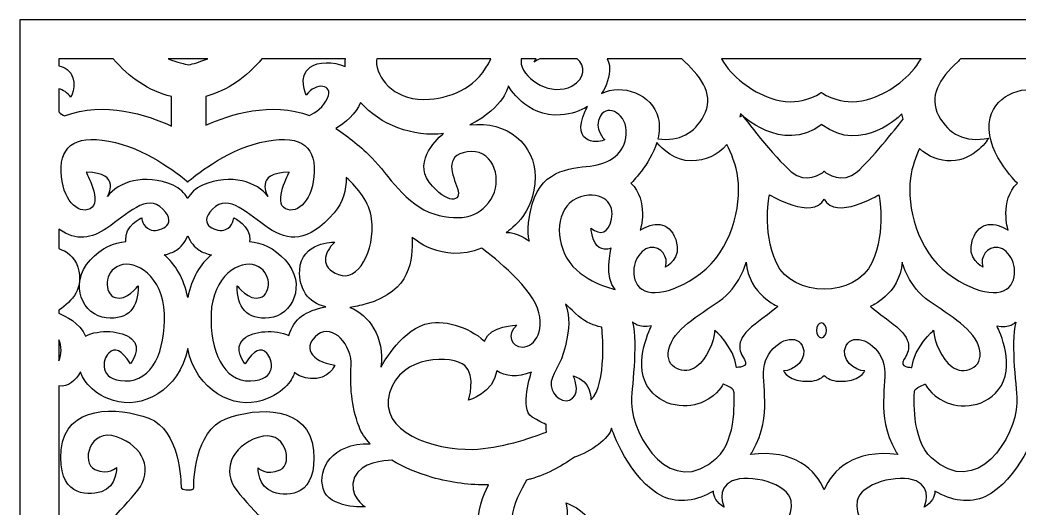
# Model space of a CAD drawing. Header units: centimetres. Extents: x -27 to -22.22, y -0.78 to 9.
# Drawn here: x -26.999 to -24.122, y 7.595 to 9.001 of the extents above; entities that cross this region are included whole.
import ezdxf

# ---------------------------------------------------------------- set-up
doc = ezdxf.new("R2010")
doc.units = ezdxf.units.CM
doc.header["$MEASUREMENT"] = 0
doc.layers.add('layer 1', color=7, linetype='Continuous')

msp = doc.modelspace()

# ---------------------------------------------------------------- linework, layer by layer
at = {"layer": 'layer 1', "color": 250, "lineweight": 30}
for points, knots in [([(-26.99914, 9.00077), (-26.99914, 9.00077), (-22.22244, 9.00077), (-22.22244, 9.00077), (-22.22244, 9.00077), (-22.22244, 9.00077), (-22.22244, -0.7761), (-22.22244, -0.7761), (-22.22244, -0.7761), (-22.22244, -0.7761), (-26.99914, -0.7761), (-26.99914, -0.7761), (-26.99914, -0.7761), (-26.99914, -0.7761), (-26.99914, 9.00077), (-26.99914, 9.00077)], [0, 0, 0, 0, 0.2, 0.2, 0.2, 0.2, 0.4, 0.4, 0.4, 0.4, 0.6, 0.6, 0.6, 0.6, 1, 1, 1, 1]), ([(-26.88741, 8.88903), (-26.88741, 8.88903), (-26.73067, 8.88903), (-26.73067, 8.88903), (-26.73067, 8.88903), (-26.68441, 8.83456), (-26.62948, 8.79649), (-26.56281, 8.78005), (-26.56281, 8.78005), (-26.56281, 8.78005), (-26.56281, 8.69525), (-26.56281, 8.69525), (-26.56281, 8.69525), (-26.63201, 8.727), (-26.7564, 8.76824), (-26.87106, 8.72445), (-26.87106, 8.72445), (-26.87632, 8.72753), (-26.88192, 8.73129), (-26.88741, 8.73576), (-26.88741, 8.73576), (-26.88741, 8.73576), (-26.88741, 8.80228), (-26.88741, 8.80228), (-26.88741, 8.80228), (-26.87554, 8.79958), (-26.86241, 8.79163), (-26.8524, 8.77807), (-26.8524, 8.77807), (-26.8524, 8.77807), (-26.82724, 8.83159), (-26.86372, 8.85834), (-26.86372, 8.85834), (-26.87, 8.86295), (-26.87815, 8.8664), (-26.88741, 8.86858), (-26.88741, 8.86858), (-26.88741, 8.86858), (-26.88741, 8.88903), (-26.88741, 8.88903)], [0, 0, 0, 0, 0.0909091, 0.0909091, 0.0909091, 0.0909091, 0.1818182, 0.1818182, 0.1818182, 0.1818182, 0.2727273, 0.2727273, 0.2727273, 0.2727273, 0.3636364, 0.3636364, 0.3636364, 0.3636364, 0.4545455, 0.4545455, 0.4545455, 0.4545455, 0.5454545, 0.5454545, 0.5454545, 0.5454545, 0.6363636, 0.6363636, 0.6363636, 0.6363636, 0.7272727, 0.7272727, 0.7272727, 0.7272727, 0.8181818, 0.8181818, 0.8181818, 0.8181818, 1, 1, 1, 1]), ([(-26.57244, 8.88903), (-26.57244, 8.88903), (-26.45823, 8.88903), (-26.45823, 8.88903), (-26.45823, 8.88903), (-26.48225, 8.87937), (-26.50101, 8.87432), (-26.51342, 8.8717), (-26.51342, 8.8717), (-26.52455, 8.8736), (-26.54481, 8.8782), (-26.57244, 8.88903)], [0, 0, 0, 0, 0.25, 0.25, 0.25, 0.25, 0.5, 0.5, 0.5, 0.5, 1, 1, 1, 1]), ([(-26.30236, 8.88903), (-26.30236, 8.88903), (-26.06209, 8.88903), (-26.06209, 8.88903), (-26.06209, 8.88903), (-26.06282, 8.88198), (-26.06293, 8.87452), (-26.06234, 8.86665), (-26.06234, 8.86665), (-26.0974, 8.88248), (-26.14182, 8.88069), (-26.16367, 8.86466), (-26.16367, 8.86466), (-26.20015, 8.8379), (-26.175, 8.78437), (-26.175, 8.78437), (-26.175, 8.78437), (-26.14731, 8.82183), (-26.09574, 8.8165), (-26.11335, 8.77581), (-26.11335, 8.77581), (-26.12452, 8.75), (-26.14885, 8.73409), (-26.16515, 8.72592), (-26.16515, 8.72592), (-26.27576, 8.76619), (-26.39467, 8.72867), (-26.46397, 8.69771), (-26.46397, 8.69771), (-26.46397, 8.69771), (-26.46397, 8.7806), (-26.46397, 8.7806), (-26.46397, 8.7806), (-26.40008, 8.79812), (-26.34714, 8.83586), (-26.30236, 8.88903)], [0, 0, 0, 0, 0.1, 0.1, 0.1, 0.1, 0.2, 0.2, 0.2, 0.2, 0.3, 0.3, 0.3, 0.3, 0.4, 0.4, 0.4, 0.4, 0.5, 0.5, 0.5, 0.5, 0.6, 0.6, 0.6, 0.6, 0.7, 0.7, 0.7, 0.7, 0.8, 0.8, 0.8, 0.8, 1, 1, 1, 1]), ([(-25.97198, 8.88903), (-25.97198, 8.88903), (-25.64337, 8.88903), (-25.64337, 8.88903), (-25.64337, 8.88903), (-25.67889, 8.8096), (-25.74951, 8.77811), (-25.82012, 8.77233), (-25.82012, 8.77233), (-25.91535, 8.76452), (-25.96662, 8.82688), (-25.97211, 8.87208), (-25.97211, 8.87208), (-25.97284, 8.87814), (-25.97278, 8.88381), (-25.97198, 8.88903)], [0, 0, 0, 0, 0.2, 0.2, 0.2, 0.2, 0.4, 0.4, 0.4, 0.4, 0.6, 0.6, 0.6, 0.6, 1, 1, 1, 1]), ([(-25.55588, 8.88903), (-25.55588, 8.88903), (-25.51317, 8.88903), (-25.51317, 8.88903), (-25.51317, 8.88903), (-25.51485, 8.88586), (-25.5165, 8.88255), (-25.5181, 8.8791), (-25.5181, 8.8791), (-25.5181, 8.8791), (-25.51439, 8.88381), (-25.50222, 8.88903), (-25.50222, 8.88903), (-25.50222, 8.88903), (-25.3952, 8.88903), (-25.3952, 8.88903), (-25.3952, 8.88903), (-25.37022, 8.86938), (-25.36942, 8.83177), (-25.40974, 8.81053), (-25.40974, 8.81053), (-25.46809, 8.77979), (-25.54588, 8.82707), (-25.5556, 8.87319), (-25.5556, 8.87319), (-25.5566, 8.87792), (-25.55659, 8.88321), (-25.55588, 8.88903)], [0, 0, 0, 0, 0.125, 0.125, 0.125, 0.125, 0.25, 0.25, 0.25, 0.25, 0.375, 0.375, 0.375, 0.375, 0.5, 0.5, 0.5, 0.5, 0.625, 0.625, 0.625, 0.625, 0.75, 0.75, 0.75, 0.75, 1, 1, 1, 1]), ([(-25.30844, 8.88903), (-25.30844, 8.88903), (-25.09303, 8.88903), (-25.09303, 8.88903), (-25.09303, 8.88903), (-25.09042, 8.88588), (-25.08774, 8.883), (-25.08497, 8.88046), (-25.08497, 8.88046), (-25.03193, 8.83172), (-25.00013, 8.77936), (-25.02982, 8.7252), (-25.02982, 8.7252), (-25.05781, 8.67413), (-25.09902, 8.65038), (-25.1623, 8.65842), (-25.1623, 8.65842), (-25.1575, 8.67815), (-25.15638, 8.69864), (-25.16149, 8.71863), (-25.16149, 8.71863), (-25.17876, 8.78651), (-25.26464, 8.82001), (-25.32491, 8.78854), (-25.32491, 8.78854), (-25.3089, 8.81163), (-25.30139, 8.83842), (-25.30139, 8.86372), (-25.30139, 8.86372), (-25.30139, 8.87161), (-25.3039, 8.88028), (-25.30844, 8.88903)], [0, 0, 0, 0, 0.1111111, 0.1111111, 0.1111111, 0.1111111, 0.2222222, 0.2222222, 0.2222222, 0.2222222, 0.3333333, 0.3333333, 0.3333333, 0.3333333, 0.4444444, 0.4444444, 0.4444444, 0.4444444, 0.5555556, 0.5555556, 0.5555556, 0.5555556, 0.6666667, 0.6666667, 0.6666667, 0.6666667, 0.7777778, 0.7777778, 0.7777778, 0.7777778, 1, 1, 1, 1]), ([(-24.97927, 8.88903), (-24.97927, 8.88903), (-24.40441, 8.88903), (-24.40441, 8.88903), (-24.40441, 8.88903), (-24.43555, 8.83566), (-24.48957, 8.79553), (-24.54634, 8.77533), (-24.54634, 8.77533), (-24.62699, 8.74663), (-24.68541, 8.78751), (-24.69155, 8.79207), (-24.69155, 8.79207), (-24.69155, 8.79207), (-24.6921, 8.79208), (-24.6921, 8.79208), (-24.6921, 8.79208), (-24.69815, 8.78761), (-24.75661, 8.74661), (-24.83732, 8.77533), (-24.83732, 8.77533), (-24.8941, 8.79553), (-24.94813, 8.83566), (-24.97927, 8.88903)], [0, 0, 0, 0, 0.1428571, 0.1428571, 0.1428571, 0.1428571, 0.2857143, 0.2857143, 0.2857143, 0.2857143, 0.4285714, 0.4285714, 0.4285714, 0.4285714, 0.5714286, 0.5714286, 0.5714286, 0.5714286, 0.7142857, 0.7142857, 0.7142857, 0.7142857, 1, 1, 1, 1]), ([(-24.29065, 8.88903), (-24.29065, 8.88903), (-24.05855, 8.88903), (-24.05855, 8.88903), (-24.05855, 8.88903), (-24.06308, 8.88028), (-24.0656, 8.87161), (-24.0656, 8.86372), (-24.0656, 8.86372), (-24.0656, 8.83842), (-24.05809, 8.81163), (-24.04205, 8.78854), (-24.04205, 8.78854), (-24.10234, 8.82001), (-24.1882, 8.78651), (-24.2055, 8.71863), (-24.2055, 8.71863), (-24.22826, 8.62924), (-24.12703, 8.53039), (-24.12703, 8.53039), (-24.12703, 8.53039), (-24.17947, 8.48004), (-24.15392, 8.39537), (-24.15392, 8.39537), (-24.15392, 8.39537), (-24.19021, 8.41825), (-24.23591, 8.42398), (-24.25608, 8.36792), (-24.25608, 8.36792), (-24.27625, 8.31185), (-24.22651, 8.28896), (-24.22651, 8.28896), (-24.22651, 8.28896), (-24.23591, 8.31757), (-24.21442, 8.34961), (-24.18215, 8.34504), (-24.18215, 8.34504), (-24.14988, 8.34046), (-24.12166, 8.28783), (-24.14182, 8.24433), (-24.14182, 8.24433), (-24.16199, 8.20088), (-24.23862, 8.2043), (-24.32735, 8.27066), (-24.32735, 8.27066), (-24.41607, 8.33702), (-24.44604, 8.46373), (-24.43504, 8.54476), (-24.43504, 8.54476), (-24.43055, 8.57803), (-24.41988, 8.60735), (-24.40885, 8.63037), (-24.40885, 8.63037), (-24.38392, 8.60641), (-24.35258, 8.59483), (-24.31782, 8.59483), (-24.31782, 8.59483), (-24.25062, 8.59483), (-24.20961, 8.66022), (-24.20961, 8.66022), (-24.20961, 8.66022), (-24.27961, 8.64757), (-24.32415, 8.67106), (-24.35385, 8.7252), (-24.35385, 8.7252), (-24.38354, 8.77936), (-24.35172, 8.83172), (-24.2987, 8.88046), (-24.2987, 8.88046), (-24.29594, 8.883), (-24.29326, 8.88588), (-24.29065, 8.88903)], [0, 0, 0, 0, 0.0526316, 0.0526316, 0.0526316, 0.0526316, 0.1052632, 0.1052632, 0.1052632, 0.1052632, 0.1578947, 0.1578947, 0.1578947, 0.1578947, 0.2105263, 0.2105263, 0.2105263, 0.2105263, 0.2631579, 0.2631579, 0.2631579, 0.2631579, 0.3157895, 0.3157895, 0.3157895, 0.3157895, 0.3684211, 0.3684211, 0.3684211, 0.3684211, 0.4210526, 0.4210526, 0.4210526, 0.4210526, 0.4736842, 0.4736842, 0.4736842, 0.4736842, 0.5263158, 0.5263158, 0.5263158, 0.5263158, 0.5789474, 0.5789474, 0.5789474, 0.5789474, 0.6315789, 0.6315789, 0.6315789, 0.6315789, 0.6842105, 0.6842105, 0.6842105, 0.6842105, 0.7368421, 0.7368421, 0.7368421, 0.7368421, 0.7894737, 0.7894737, 0.7894737, 0.7894737, 0.8421053, 0.8421053, 0.8421053, 0.8421053, 0.8947368, 0.8947368, 0.8947368, 0.8947368, 1, 1, 1, 1]), ([(-25.36456, 8.75114), (-25.36711, 8.74703), (-25.36945, 8.74265), (-25.37155, 8.738), (-25.37155, 8.738), (-25.41707, 8.63818), (-25.32429, 8.64563), (-25.31553, 8.65605), (-25.31553, 8.65605), (-25.31553, 8.65605), (-25.34892, 8.6873), (-25.32772, 8.72429), (-25.32772, 8.72429), (-25.30651, 8.76131), (-25.24923, 8.72882), (-25.25348, 8.67195), (-25.25348, 8.67195), (-25.25771, 8.61509), (-25.30014, 8.5862), (-25.35741, 8.57989), (-25.35741, 8.57989), (-25.41468, 8.57357), (-25.50811, 8.56964), (-25.5291, 8.44895), (-25.5291, 8.44895), (-25.5291, 8.44895), (-25.54242, 8.38966), (-25.53168, 8.36335), (-25.53168, 8.36335), (-25.53168, 8.36335), (-25.56931, 8.3908), (-25.59889, 8.38851), (-25.59889, 8.38851), (-25.59889, 8.38851), (-25.51553, 8.43847), (-25.51553, 8.54909), (-25.51553, 8.54909), (-25.51553, 8.63969), (-25.59584, 8.71324), (-25.7036, 8.6982), (-25.7036, 8.6982), (-25.60143, 8.7512), (-25.59303, 8.81128), (-25.59303, 8.81128), (-25.59303, 8.81128), (-25.59303, 8.81128), (-25.54175, 8.71934), (-25.44287, 8.72714), (-25.44287, 8.72714), (-25.41112, 8.72963), (-25.38517, 8.7384), (-25.36456, 8.75114)], [0, 0, 0, 0, 0.0714286, 0.0714286, 0.0714286, 0.0714286, 0.1428571, 0.1428571, 0.1428571, 0.1428571, 0.2142857, 0.2142857, 0.2142857, 0.2142857, 0.2857143, 0.2857143, 0.2857143, 0.2857143, 0.3571429, 0.3571429, 0.3571429, 0.3571429, 0.4285714, 0.4285714, 0.4285714, 0.4285714, 0.5, 0.5, 0.5, 0.5, 0.5714286, 0.5714286, 0.5714286, 0.5714286, 0.6428571, 0.6428571, 0.6428571, 0.6428571, 0.7142857, 0.7142857, 0.7142857, 0.7142857, 0.7857143, 0.7857143, 0.7857143, 0.7857143, 0.8571429, 0.8571429, 0.8571429, 0.8571429, 1, 1, 1, 1]), ([(-26.01831, 8.76308), (-25.96357, 8.69868), (-25.86567, 8.66246), (-25.77963, 8.67354), (-25.77963, 8.67354), (-25.79061, 8.66453), (-25.86892, 8.59679), (-25.82073, 8.53388), (-25.82073, 8.53388), (-25.76897, 8.46634), (-25.72525, 8.47613), (-25.73906, 8.5153), (-25.73906, 8.5153), (-25.75287, 8.55444), (-25.78047, 8.60926), (-25.71144, 8.621), (-25.71144, 8.621), (-25.64244, 8.63275), (-25.6091, 8.55151), (-25.63786, 8.49375), (-25.63786, 8.49375), (-25.6666, 8.43599), (-25.72673, 8.41696), (-25.8073, 8.44189), (-25.8073, 8.44189), (-25.88787, 8.46683), (-25.93916, 8.55568), (-25.98493, 8.60243), (-25.98493, 8.60243), (-26.01528, 8.63342), (-26.05203, 8.6637), (-26.08938, 8.68833), (-26.08938, 8.68833), (-26.06315, 8.70416), (-26.03132, 8.72992), (-26.01831, 8.76308)], [0, 0, 0, 0, 0.1, 0.1, 0.1, 0.1, 0.2, 0.2, 0.2, 0.2, 0.3, 0.3, 0.3, 0.3, 0.4, 0.4, 0.4, 0.4, 0.5, 0.5, 0.5, 0.5, 0.6, 0.6, 0.6, 0.6, 0.7, 0.7, 0.7, 0.7, 0.8, 0.8, 0.8, 0.8, 1, 1, 1, 1]), ([(-24.92629, 8.72135), (-24.92552, 8.72434), (-24.92481, 8.72736), (-24.92415, 8.73045), (-24.92415, 8.73045), (-24.92415, 8.73045), (-24.80827, 8.61288), (-24.69056, 8.69946), (-24.69056, 8.69946), (-24.69056, 8.69946), (-24.69055, 8.69879), (-24.69055, 8.69879), (-24.69055, 8.69879), (-24.57271, 8.6117), (-24.45953, 8.73045), (-24.45953, 8.73045), (-24.45953, 8.73045), (-24.45839, 8.72526), (-24.45716, 8.72025), (-24.45582, 8.71536), (-24.45582, 8.71536), (-24.47935, 8.68527), (-24.54964, 8.59687), (-24.58888, 8.56347), (-24.58888, 8.56347), (-24.63193, 8.52683), (-24.67499, 8.55773), (-24.68284, 8.56398), (-24.68284, 8.56398), (-24.68284, 8.56398), (-24.68287, 8.56503), (-24.68287, 8.56503), (-24.68287, 8.56503), (-24.68287, 8.56503), (-24.68309, 8.56483), (-24.68349, 8.5645), (-24.68349, 8.5645), (-24.68389, 8.56483), (-24.68411, 8.56503), (-24.68411, 8.56503), (-24.68411, 8.56503), (-24.68411, 8.56503), (-24.68412, 8.56398), (-24.68412, 8.56398), (-24.68412, 8.56398), (-24.69198, 8.55773), (-24.73503, 8.52682), (-24.7781, 8.56347), (-24.7781, 8.56347), (-24.82571, 8.60401), (-24.9191, 8.72557), (-24.9191, 8.72557), (-24.9191, 8.72557), (-24.9191, 8.72557), (-24.92629, 8.72135), (-24.92629, 8.72135)], [0, 0, 0, 0, 0.0666667, 0.0666667, 0.0666667, 0.0666667, 0.1333333, 0.1333333, 0.1333333, 0.1333333, 0.2, 0.2, 0.2, 0.2, 0.2666667, 0.2666667, 0.2666667, 0.2666667, 0.3333333, 0.3333333, 0.3333333, 0.3333333, 0.4, 0.4, 0.4, 0.4, 0.4666667, 0.4666667, 0.4666667, 0.4666667, 0.5333333, 0.5333333, 0.5333333, 0.5333333, 0.6, 0.6, 0.6, 0.6, 0.6666667, 0.6666667, 0.6666667, 0.6666667, 0.7333333, 0.7333333, 0.7333333, 0.7333333, 0.8, 0.8, 0.8, 0.8, 0.8666667, 0.8666667, 0.8666667, 0.8666667, 1, 1, 1, 1]), ([(-26.5161, 8.48645), (-26.50739, 8.50225), (-26.49369, 8.51568), (-26.47384, 8.5244), (-26.47384, 8.5244), (-26.3905, 8.56106), (-26.31547, 8.53268), (-26.28491, 8.49248), (-26.28491, 8.49248), (-26.28491, 8.49248), (-26.32798, 8.56106), (-26.2238, 8.56223), (-26.2238, 8.56223), (-26.2238, 8.56223), (-26.27103, 8.47476), (-26.2349, 8.45703), (-26.2349, 8.45703), (-26.1988, 8.43928), (-26.15434, 8.48421), (-26.15156, 8.56341), (-26.15156, 8.56341), (-26.14877, 8.64264), (-26.1988, 8.67337), (-26.30853, 8.64735), (-26.30853, 8.64735), (-26.40981, 8.62335), (-26.50162, 8.547), (-26.51519, 8.53536), (-26.51519, 8.53536), (-26.51519, 8.53536), (-26.51529, 8.53388), (-26.51529, 8.53388), (-26.51529, 8.53388), (-26.51529, 8.53388), (-26.51557, 8.53412), (-26.5161, 8.53459), (-26.5161, 8.53459), (-26.51663, 8.53412), (-26.51692, 8.53388), (-26.51692, 8.53388), (-26.51692, 8.53388), (-26.51692, 8.53388), (-26.51698, 8.53536), (-26.51698, 8.53536), (-26.51698, 8.53536), (-26.53051, 8.54697), (-26.62234, 8.62334), (-26.72365, 8.64735), (-26.72365, 8.64735), (-26.83339, 8.67337), (-26.8834, 8.64264), (-26.88063, 8.56341), (-26.88063, 8.56341), (-26.87784, 8.48421), (-26.83339, 8.43928), (-26.79727, 8.45703), (-26.79727, 8.45703), (-26.76116, 8.47476), (-26.80839, 8.56223), (-26.80839, 8.56223), (-26.80839, 8.56223), (-26.7042, 8.56106), (-26.74728, 8.49248), (-26.74728, 8.49248), (-26.74728, 8.49248), (-26.71671, 8.53268), (-26.64168, 8.56106), (-26.55834, 8.5244), (-26.55834, 8.5244), (-26.53849, 8.51568), (-26.5248, 8.50225), (-26.5161, 8.48645)], [0, 0, 0, 0, 0.0526316, 0.0526316, 0.0526316, 0.0526316, 0.1052632, 0.1052632, 0.1052632, 0.1052632, 0.1578947, 0.1578947, 0.1578947, 0.1578947, 0.2105263, 0.2105263, 0.2105263, 0.2105263, 0.2631579, 0.2631579, 0.2631579, 0.2631579, 0.3157895, 0.3157895, 0.3157895, 0.3157895, 0.3684211, 0.3684211, 0.3684211, 0.3684211, 0.4210526, 0.4210526, 0.4210526, 0.4210526, 0.4736842, 0.4736842, 0.4736842, 0.4736842, 0.5263158, 0.5263158, 0.5263158, 0.5263158, 0.5789474, 0.5789474, 0.5789474, 0.5789474, 0.6315789, 0.6315789, 0.6315789, 0.6315789, 0.6842105, 0.6842105, 0.6842105, 0.6842105, 0.7368421, 0.7368421, 0.7368421, 0.7368421, 0.7894737, 0.7894737, 0.7894737, 0.7894737, 0.8421053, 0.8421053, 0.8421053, 0.8421053, 0.8947368, 0.8947368, 0.8947368, 0.8947368, 1, 1, 1, 1]), ([(-25.16513, 8.6482), (-25.14963, 8.62933), (-25.11467, 8.59483), (-25.06585, 8.59483), (-25.06585, 8.59483), (-25.02583, 8.59483), (-24.99039, 8.61018), (-24.96402, 8.64204), (-24.96402, 8.64204), (-24.95109, 8.61766), (-24.93723, 8.58395), (-24.93192, 8.54476), (-24.93192, 8.54476), (-24.92093, 8.46373), (-24.9509, 8.33702), (-25.03964, 8.27066), (-25.03964, 8.27066), (-25.12836, 8.2043), (-25.205, 8.20088), (-25.22517, 8.24433), (-25.22517, 8.24433), (-25.24532, 8.28783), (-25.21709, 8.34046), (-25.18483, 8.34504), (-25.18483, 8.34504), (-25.15256, 8.34961), (-25.13105, 8.31757), (-25.14047, 8.28896), (-25.14047, 8.28896), (-25.14047, 8.28896), (-25.09073, 8.31185), (-25.1109, 8.36792), (-25.1109, 8.36792), (-25.13105, 8.42398), (-25.17676, 8.41825), (-25.21305, 8.39537), (-25.21305, 8.39537), (-25.21305, 8.39537), (-25.18752, 8.48004), (-25.23995, 8.53039), (-25.23995, 8.53039), (-25.23995, 8.53039), (-25.1849, 8.58415), (-25.16513, 8.6482)], [0, 0, 0, 0, 0.0833333, 0.0833333, 0.0833333, 0.0833333, 0.1666667, 0.1666667, 0.1666667, 0.1666667, 0.25, 0.25, 0.25, 0.25, 0.3333333, 0.3333333, 0.3333333, 0.3333333, 0.4166667, 0.4166667, 0.4166667, 0.4166667, 0.5, 0.5, 0.5, 0.5, 0.5833333, 0.5833333, 0.5833333, 0.5833333, 0.6666667, 0.6666667, 0.6666667, 0.6666667, 0.75, 0.75, 0.75, 0.75, 0.8333333, 0.8333333, 0.8333333, 0.8333333, 1, 1, 1, 1]), ([(-26.0596, 8.54691), (-26.02645, 8.51676), (-25.99222, 8.475), (-25.98677, 8.42788), (-25.98677, 8.42788), (-25.97578, 8.3328), (-26.02705, 8.24552), (-26.082, 8.26734), (-26.082, 8.26734), (-26.13694, 8.28916), (-26.12411, 8.32968), (-26.09299, 8.36087), (-26.09299, 8.36087), (-26.09299, 8.36087), (-26.19003, 8.36241), (-26.19371, 8.27982), (-26.19371, 8.27982), (-26.19604, 8.22708), (-26.17132, 8.18681), (-26.11887, 8.17429), (-26.11887, 8.17429), (-26.17558, 8.16259), (-26.21149, 8.14155), (-26.22454, 8.09143), (-26.22454, 8.09143), (-26.26387, 8.11038), (-26.32619, 8.10572), (-26.35433, 8.08255), (-26.35433, 8.08255), (-26.38719, 8.05544), (-26.35115, 8.01033), (-26.35115, 8.01033), (-26.35115, 8.01033), (-26.32357, 8.05094), (-26.30661, 8.05906), (-26.28857, 8.04102), (-26.28857, 8.04102), (-26.27055, 8.02297), (-26.25777, 7.96315), (-26.33574, 7.96095), (-26.33574, 7.96095), (-26.41371, 7.95872), (-26.4527, 8.04721), (-26.44881, 8.15448), (-26.44881, 8.15448), (-26.44491, 8.26179), (-26.36693, 8.31156), (-26.32014, 8.29385), (-26.32014, 8.29385), (-26.27336, 8.27615), (-26.27465, 8.21201), (-26.30714, 8.20093), (-26.30714, 8.20093), (-26.33964, 8.18989), (-26.37342, 8.23524), (-26.37342, 8.23524), (-26.37342, 8.23524), (-26.37472, 8.1733), (-26.34613, 8.13569), (-26.28115, 8.14234), (-26.28115, 8.14234), (-26.21618, 8.14896), (-26.1707, 8.23856), (-26.23566, 8.30934), (-26.23566, 8.30934), (-26.26799, 8.34456), (-26.30354, 8.36033), (-26.33832, 8.3624), (-26.33832, 8.3624), (-26.33804, 8.36358), (-26.33783, 8.36475), (-26.3377, 8.36597), (-26.3377, 8.36597), (-26.33353, 8.40737), (-26.38355, 8.43099), (-26.38355, 8.43099), (-26.38355, 8.43099), (-26.38355, 8.43099), (-26.38494, 8.40617), (-26.40716, 8.39672), (-26.40716, 8.39672), (-26.42939, 8.38725), (-26.49191, 8.40854), (-26.44467, 8.45584), (-26.44467, 8.45584), (-26.39743, 8.50312), (-26.34205, 8.44033), (-26.28344, 8.40137), (-26.28344, 8.40137), (-26.22484, 8.36241), (-26.17174, 8.35773), (-26.09481, 8.44501), (-26.09481, 8.44501), (-26.06896, 8.47437), (-26.06006, 8.51109), (-26.0596, 8.54691)], [0, 0, 0, 0, 0.04, 0.04, 0.04, 0.04, 0.08, 0.08, 0.08, 0.08, 0.12, 0.12, 0.12, 0.12, 0.16, 0.16, 0.16, 0.16, 0.2, 0.2, 0.2, 0.2, 0.24, 0.24, 0.24, 0.24, 0.28, 0.28, 0.28, 0.28, 0.32, 0.32, 0.32, 0.32, 0.36, 0.36, 0.36, 0.36, 0.4, 0.4, 0.4, 0.4, 0.44, 0.44, 0.44, 0.44, 0.48, 0.48, 0.48, 0.48, 0.52, 0.52, 0.52, 0.52, 0.56, 0.56, 0.56, 0.56, 0.6, 0.6, 0.6, 0.6, 0.64, 0.64, 0.64, 0.64, 0.68, 0.68, 0.68, 0.68, 0.72, 0.72, 0.72, 0.72, 0.76, 0.76, 0.76, 0.76, 0.8, 0.8, 0.8, 0.8, 0.84, 0.84, 0.84, 0.84, 0.88, 0.88, 0.88, 0.88, 0.92, 0.92, 0.92, 0.92, 1, 1, 1, 1]), ([(-26.88741, 8.1559), (-26.88741, 8.1559), (-26.88741, 8.16454), (-26.88741, 8.16454), (-26.88741, 8.16454), (-26.84745, 8.19151), (-26.81432, 8.22817), (-26.83259, 8.28841), (-26.83259, 8.28841), (-26.84225, 8.32026), (-26.86592, 8.33512), (-26.88741, 8.34199), (-26.88741, 8.34199), (-26.88741, 8.34199), (-26.88741, 8.39849), (-26.88741, 8.39849), (-26.88741, 8.39849), (-26.83556, 8.36177), (-26.79377, 8.37144), (-26.74874, 8.40137), (-26.74874, 8.40137), (-26.69013, 8.44033), (-26.63474, 8.50312), (-26.58752, 8.45584), (-26.58752, 8.45584), (-26.54028, 8.40854), (-26.6028, 8.38725), (-26.62502, 8.39672), (-26.62502, 8.39672), (-26.64724, 8.40617), (-26.64863, 8.43099), (-26.64863, 8.43099), (-26.64863, 8.43099), (-26.64863, 8.43099), (-26.69864, 8.40737), (-26.69448, 8.36597), (-26.69448, 8.36597), (-26.69435, 8.36475), (-26.69415, 8.36358), (-26.69388, 8.3624), (-26.69388, 8.3624), (-26.72863, 8.36033), (-26.76419, 8.34456), (-26.79652, 8.30934), (-26.79652, 8.30934), (-26.86148, 8.23856), (-26.81601, 8.14896), (-26.75103, 8.14234), (-26.75103, 8.14234), (-26.68605, 8.13569), (-26.65747, 8.1733), (-26.65877, 8.23524), (-26.65877, 8.23524), (-26.65877, 8.23524), (-26.69255, 8.18989), (-26.72504, 8.20093), (-26.72504, 8.20093), (-26.75753, 8.21201), (-26.75883, 8.27615), (-26.71203, 8.29385), (-26.71203, 8.29385), (-26.66526, 8.31156), (-26.58728, 8.26179), (-26.58338, 8.15448), (-26.58338, 8.15448), (-26.57948, 8.04721), (-26.61847, 7.95872), (-26.69645, 7.96095), (-26.69645, 7.96095), (-26.77443, 7.96315), (-26.76164, 8.02297), (-26.7436, 8.04102), (-26.7436, 8.04102), (-26.72559, 8.05906), (-26.70862, 8.05094), (-26.68103, 8.01033), (-26.68103, 8.01033), (-26.68103, 8.01033), (-26.64497, 8.05544), (-26.67786, 8.08255), (-26.67786, 8.08255), (-26.70668, 8.10628), (-26.77141, 8.11059), (-26.8105, 8.08997), (-26.8105, 8.08997), (-26.82617, 8.12806), (-26.86905, 8.14862), (-26.88741, 8.1559)], [0, 0, 0, 0, 0.0434783, 0.0434783, 0.0434783, 0.0434783, 0.0869565, 0.0869565, 0.0869565, 0.0869565, 0.1304348, 0.1304348, 0.1304348, 0.1304348, 0.173913, 0.173913, 0.173913, 0.173913, 0.2173913, 0.2173913, 0.2173913, 0.2173913, 0.2608696, 0.2608696, 0.2608696, 0.2608696, 0.3043478, 0.3043478, 0.3043478, 0.3043478, 0.3478261, 0.3478261, 0.3478261, 0.3478261, 0.3913043, 0.3913043, 0.3913043, 0.3913043, 0.4347826, 0.4347826, 0.4347826, 0.4347826, 0.4782609, 0.4782609, 0.4782609, 0.4782609, 0.5217391, 0.5217391, 0.5217391, 0.5217391, 0.5652174, 0.5652174, 0.5652174, 0.5652174, 0.6086957, 0.6086957, 0.6086957, 0.6086957, 0.6521739, 0.6521739, 0.6521739, 0.6521739, 0.6956522, 0.6956522, 0.6956522, 0.6956522, 0.7391304, 0.7391304, 0.7391304, 0.7391304, 0.7826087, 0.7826087, 0.7826087, 0.7826087, 0.826087, 0.826087, 0.826087, 0.826087, 0.8695652, 0.8695652, 0.8695652, 0.8695652, 0.9130435, 0.9130435, 0.9130435, 0.9130435, 1, 1, 1, 1]), ([(-25.29709, 8.34335), (-25.29709, 8.34335), (-25.31721, 8.2545), (-25.28576, 8.22452), (-25.28576, 8.22452), (-25.28576, 8.22452), (-25.38512, 8.24594), (-25.42411, 8.31445), (-25.42411, 8.31445), (-25.46312, 8.38296), (-25.45053, 8.47074), (-25.38512, 8.49109), (-25.38512, 8.49109), (-25.31973, 8.51141), (-25.28576, 8.4686), (-25.29582, 8.42685), (-25.29582, 8.42685), (-25.30589, 8.38509), (-25.32602, 8.37976), (-25.35496, 8.40116), (-25.35496, 8.40116), (-25.35496, 8.40116), (-25.35117, 8.35621), (-25.33106, 8.34549), (-25.33106, 8.34549), (-25.31093, 8.3348), (-25.29709, 8.34335), (-25.29709, 8.34335)], [0, 0, 0, 0, 0.125, 0.125, 0.125, 0.125, 0.25, 0.25, 0.25, 0.25, 0.375, 0.375, 0.375, 0.375, 0.5, 0.5, 0.5, 0.5, 0.625, 0.625, 0.625, 0.625, 0.75, 0.75, 0.75, 0.75, 1, 1, 1, 1]), ([(-24.54601, 8.30117), (-24.50345, 8.39653), (-24.52631, 8.49721), (-24.52631, 8.49721), (-24.52631, 8.49721), (-24.52631, 8.49721), (-24.65136, 8.42182), (-24.68349, 8.48497), (-24.68349, 8.48497), (-24.71562, 8.42182), (-24.84067, 8.49721), (-24.84067, 8.49721), (-24.84067, 8.49721), (-24.84067, 8.49721), (-24.86352, 8.39653), (-24.82095, 8.30117), (-24.82095, 8.30117), (-24.77563, 8.19964), (-24.59117, 8.20005), (-24.54601, 8.30117)], [0, 0, 0, 0, 0.1666667, 0.1666667, 0.1666667, 0.1666667, 0.3333333, 0.3333333, 0.3333333, 0.3333333, 0.5, 0.5, 0.5, 0.5, 0.6666667, 0.6666667, 0.6666667, 0.6666667, 1, 1, 1, 1]), ([(-26.5161, 8.20153), (-26.50467, 8.25747), (-26.47966, 8.29848), (-26.44804, 8.32437), (-26.44804, 8.32437), (-26.46104, 8.32678), (-26.47329, 8.3311), (-26.48357, 8.3376), (-26.48357, 8.3376), (-26.49669, 8.34589), (-26.50807, 8.36064), (-26.5161, 8.37846), (-26.5161, 8.37846), (-26.52411, 8.36064), (-26.5355, 8.34589), (-26.54861, 8.3376), (-26.54861, 8.3376), (-26.55889, 8.3311), (-26.57115, 8.32678), (-26.58414, 8.32437), (-26.58414, 8.32437), (-26.55253, 8.29848), (-26.52753, 8.25747), (-26.5161, 8.20153)], [0, 0, 0, 0, 0.1428571, 0.1428571, 0.1428571, 0.1428571, 0.2857143, 0.2857143, 0.2857143, 0.2857143, 0.4285714, 0.4285714, 0.4285714, 0.4285714, 0.5714286, 0.5714286, 0.5714286, 0.5714286, 0.7142857, 0.7142857, 0.7142857, 0.7142857, 1, 1, 1, 1]), ([(-26.0494, 8.17255), (-26.03496, 8.17452), (-26.01942, 8.17781), (-26.00277, 8.18254), (-26.00277, 8.18254), (-25.87091, 8.21994), (-25.86956, 8.30944), (-25.86956, 8.37488), (-25.86956, 8.37488), (-25.86956, 8.37488), (-25.78532, 8.29538), (-25.66994, 8.3437), (-25.66994, 8.3437), (-25.66994, 8.3437), (-25.55048, 8.25647), (-25.515, 8.18369), (-25.515, 8.18369), (-25.4795, 8.11094), (-25.51731, 8.05832), (-25.55155, 8.05832), (-25.55155, 8.05832), (-25.58577, 8.05832), (-25.59886, 8.09518), (-25.56867, 8.12171), (-25.56867, 8.12171), (-25.56867, 8.12171), (-25.64541, 8.12096), (-25.66194, 8.0758), (-25.66194, 8.0758), (-25.70695, 8.11702), (-25.78345, 8.14045), (-25.83374, 8.12414), (-25.83374, 8.12414), (-25.90726, 8.10028), (-25.95978, 8.00048), (-25.95978, 8.00048), (-25.95978, 8.00048), (-25.949, 8.0866), (-25.99434, 8.15237), (-26.0494, 8.17255)], [0, 0, 0, 0, 0.0909091, 0.0909091, 0.0909091, 0.0909091, 0.1818182, 0.1818182, 0.1818182, 0.1818182, 0.2727273, 0.2727273, 0.2727273, 0.2727273, 0.3636364, 0.3636364, 0.3636364, 0.3636364, 0.4545455, 0.4545455, 0.4545455, 0.4545455, 0.5454545, 0.5454545, 0.5454545, 0.5454545, 0.6363636, 0.6363636, 0.6363636, 0.6363636, 0.7272727, 0.7272727, 0.7272727, 0.7272727, 0.8181818, 0.8181818, 0.8181818, 0.8181818, 1, 1, 1, 1]), ([(-24.81655, 8.17538), (-24.81655, 8.17538), (-24.90079, 8.20966), (-24.90812, 8.30318), (-24.90812, 8.30318), (-24.90812, 8.30318), (-24.92616, 8.23177), (-24.98586, 8.19057), (-24.98586, 8.19057), (-25.04555, 8.14938), (-25.11814, 8.10819), (-25.13105, 8.05191), (-25.13105, 8.05191), (-25.14395, 7.99561), (-25.08266, 7.97775), (-25.05202, 8.00111), (-25.05202, 8.00111), (-25.02135, 8.02443), (-25.00039, 8.07386), (-24.99877, 8.1068), (-24.99877, 8.1068), (-24.99877, 8.1068), (-24.9423, 8.05877), (-24.93584, 7.99972), (-24.93584, 7.99972), (-24.93584, 7.99972), (-24.89713, 7.99972), (-24.91327, 8.02306), (-24.91327, 8.02306), (-24.92939, 8.04641), (-24.9423, 8.07935), (-24.8826, 8.12466), (-24.8826, 8.12466), (-24.82293, 8.16998), (-24.81655, 8.17538), (-24.81655, 8.17538)], [0, 0, 0, 0, 0.1, 0.1, 0.1, 0.1, 0.2, 0.2, 0.2, 0.2, 0.3, 0.3, 0.3, 0.3, 0.4, 0.4, 0.4, 0.4, 0.5, 0.5, 0.5, 0.5, 0.6, 0.6, 0.6, 0.6, 0.7, 0.7, 0.7, 0.7, 0.8, 0.8, 0.8, 0.8, 1, 1, 1, 1]), ([(-24.55043, 8.17538), (-24.55043, 8.17538), (-24.46617, 8.20966), (-24.45886, 8.30318), (-24.45886, 8.30318), (-24.45886, 8.30318), (-24.44079, 8.23177), (-24.38111, 8.19057), (-24.38111, 8.19057), (-24.32142, 8.14938), (-24.24881, 8.10819), (-24.23591, 8.05191), (-24.23591, 8.05191), (-24.22301, 7.99561), (-24.28432, 7.97775), (-24.31497, 8.00111), (-24.31497, 8.00111), (-24.34562, 8.02443), (-24.36659, 8.07386), (-24.36821, 8.1068), (-24.36821, 8.1068), (-24.36821, 8.1068), (-24.42468, 8.05877), (-24.43113, 7.99972), (-24.43113, 7.99972), (-24.43113, 7.99972), (-24.46985, 7.99972), (-24.45371, 8.02306), (-24.45371, 8.02306), (-24.43758, 8.04641), (-24.42468, 8.07935), (-24.48436, 8.12466), (-24.48436, 8.12466), (-24.54404, 8.16998), (-24.55043, 8.17538), (-24.55043, 8.17538)], [0, 0, 0, 0, 0.1, 0.1, 0.1, 0.1, 0.2, 0.2, 0.2, 0.2, 0.3, 0.3, 0.3, 0.3, 0.4, 0.4, 0.4, 0.4, 0.5, 0.5, 0.5, 0.5, 0.6, 0.6, 0.6, 0.6, 0.7, 0.7, 0.7, 0.7, 0.8, 0.8, 0.8, 0.8, 1, 1, 1, 1]), ([(-25.32358, 8.11517), (-25.32358, 8.11517), (-25.3068, 7.94942), (-25.35549, 7.90655), (-25.35549, 7.90655), (-25.35549, 7.90655), (-25.35092, 7.96112), (-25.4057, 7.97521), (-25.4057, 7.97521), (-25.4057, 7.97521), (-25.38502, 7.93033), (-25.40776, 7.91097), (-25.40776, 7.91097), (-25.4305, 7.89163), (-25.46668, 7.91536), (-25.46978, 7.94704), (-25.46978, 7.94704), (-25.47289, 7.97871), (-25.43981, 8.00599), (-25.42845, 8.0623), (-25.42845, 8.0623), (-25.41705, 8.1186), (-25.41531, 8.13676), (-25.42788, 8.1828), (-25.42788, 8.1828), (-25.42788, 8.1828), (-25.39393, 8.14747), (-25.37381, 8.13462), (-25.37381, 8.13462), (-25.35368, 8.12177), (-25.32358, 8.11517), (-25.32358, 8.11517)], [0, 0, 0, 0, 0.1111111, 0.1111111, 0.1111111, 0.1111111, 0.2222222, 0.2222222, 0.2222222, 0.2222222, 0.3333333, 0.3333333, 0.3333333, 0.3333333, 0.4444444, 0.4444444, 0.4444444, 0.4444444, 0.5555556, 0.5555556, 0.5555556, 0.5555556, 0.6666667, 0.6666667, 0.6666667, 0.6666667, 0.7777778, 0.7777778, 0.7777778, 0.7777778, 1, 1, 1, 1]), ([(-26.88741, 7.51718), (-26.88741, 7.51718), (-26.88741, 7.94643), (-26.88741, 7.94643), (-26.88741, 7.94643), (-26.86048, 7.94287), (-26.83885, 7.96164), (-26.82447, 7.98708), (-26.82447, 7.98708), (-26.82125, 7.97555), (-26.80397, 7.92866), (-26.73025, 7.90451), (-26.73025, 7.90451), (-26.64958, 7.87812), (-26.54048, 7.93241), (-26.5161, 8.05392), (-26.5161, 8.05392), (-26.49172, 7.93241), (-26.38259, 7.87812), (-26.30195, 7.90451), (-26.30195, 7.90451), (-26.23221, 7.92736), (-26.21294, 7.97055), (-26.20835, 7.98491), (-26.20835, 7.98491), (-26.19738, 7.97507), (-26.18225, 7.96928), (-26.16286, 7.96769), (-26.16286, 7.96769), (-26.10859, 7.96321), (-26.09283, 8.00643), (-26.09283, 8.00643), (-26.09283, 8.00643), (-26.16462, 8.01686), (-26.18562, 8.06156), (-26.14185, 8.09434), (-26.14185, 8.09434), (-26.09808, 8.1271), (-26.04207, 8.06304), (-26.04555, 8.00493), (-26.04555, 8.00493), (-26.04906, 7.94683), (-26.04555, 7.89022), (-26.02282, 7.82911), (-26.02282, 7.82911), (-26.01648, 7.81214), (-26.0054, 7.79561), (-25.99048, 7.77996), (-25.99048, 7.77996), (-26.10252, 7.78191), (-26.14228, 7.7071), (-26.12613, 7.65075), (-26.12613, 7.65075), (-26.10934, 7.59218), (-26.00526, 7.59789), (-26.00526, 7.59789), (-26.00526, 7.59789), (-26.00526, 7.59789), (-26.05729, 7.6322), (-26.03545, 7.68362), (-26.03545, 7.68362), (-26.01698, 7.72715), (-25.9493, 7.73181), (-25.92886, 7.73221), (-25.92886, 7.73221), (-25.89552, 7.71238), (-25.8558, 7.69553), (-25.81274, 7.68311), (-25.81274, 7.68311), (-25.75709, 7.66705), (-25.70189, 7.66057), (-25.65053, 7.66141), (-25.65053, 7.66141), (-25.6654, 7.6317), (-25.6835, 7.58493), (-25.6799, 7.53855), (-25.6799, 7.53855), (-25.67746, 7.50689), (-25.65905, 7.47355), (-25.63045, 7.4474), (-25.63045, 7.4474), (-25.70285, 7.50217), (-25.78675, 7.50597), (-25.84393, 7.47818), (-25.84393, 7.47818), (-25.86868, 7.46614), (-25.88354, 7.44975), (-25.89144, 7.43228), (-25.89144, 7.43228), (-25.92655, 7.47941), (-26.00826, 7.53257), (-26.08758, 7.53012), (-26.08758, 7.53012), (-26.18387, 7.52713), (-26.22414, 7.43774), (-26.22414, 7.43774), (-26.22414, 7.43774), (-26.24163, 7.51223), (-26.33091, 7.58822), (-26.37469, 7.64484), (-26.37469, 7.64484), (-26.41846, 7.70146), (-26.3922, 7.77149), (-26.31341, 7.79833), (-26.31341, 7.79833), (-26.23463, 7.82514), (-26.21011, 7.72233), (-26.25038, 7.70443), (-26.25038, 7.70443), (-26.29063, 7.68656), (-26.31341, 7.71041), (-26.31341, 7.71041), (-26.31341, 7.71041), (-26.31341, 7.71041), (-26.31516, 7.65527), (-26.26965, 7.64037), (-26.26965, 7.64037), (-26.22414, 7.62547), (-26.14185, 7.63143), (-26.1541, 7.76106), (-26.1541, 7.76106), (-26.16637, 7.8907), (-26.31516, 7.88621), (-26.40621, 7.85195), (-26.40621, 7.85195), (-26.49724, 7.81768), (-26.49899, 7.66569), (-26.49899, 7.65379), (-26.49899, 7.65379), (-26.49899, 7.6501), (-26.50186, 7.64797), (-26.5058, 7.64679), (-26.5058, 7.64679), (-26.5058, 7.64679), (-26.50552, 7.64776), (-26.50552, 7.64776), (-26.50552, 7.64776), (-26.50552, 7.64776), (-26.53529, 7.64328), (-26.53529, 7.65522), (-26.53529, 7.65522), (-26.53529, 7.66712), (-26.53703, 7.8191), (-26.62806, 7.85337), (-26.62806, 7.85337), (-26.71909, 7.88765), (-26.86791, 7.89213), (-26.88017, 7.76249), (-26.88017, 7.76249), (-26.89242, 7.63286), (-26.81014, 7.6269), (-26.76462, 7.64181), (-26.76462, 7.64181), (-26.71909, 7.6567), (-26.72086, 7.71182), (-26.72086, 7.71182), (-26.72086, 7.71182), (-26.72086, 7.71182), (-26.74361, 7.68799), (-26.78387, 7.70587), (-26.78387, 7.70587), (-26.82413, 7.72375), (-26.79962, 7.82656), (-26.72086, 7.79973), (-26.72086, 7.79973), (-26.64207, 7.77292), (-26.61581, 7.70289), (-26.65958, 7.64627), (-26.65958, 7.64627), (-26.70334, 7.58964), (-26.79263, 7.51366), (-26.81014, 7.43916), (-26.81014, 7.43916), (-26.81014, 7.43916), (-26.83356, 7.49118), (-26.88741, 7.51718)], [0, 0, 0, 0, 0.0222222, 0.0222222, 0.0222222, 0.0222222, 0.0444444, 0.0444444, 0.0444444, 0.0444444, 0.0666667, 0.0666667, 0.0666667, 0.0666667, 0.0888889, 0.0888889, 0.0888889, 0.0888889, 0.1111111, 0.1111111, 0.1111111, 0.1111111, 0.1333333, 0.1333333, 0.1333333, 0.1333333, 0.1555556, 0.1555556, 0.1555556, 0.1555556, 0.1777778, 0.1777778, 0.1777778, 0.1777778, 0.2, 0.2, 0.2, 0.2, 0.2222222, 0.2222222, 0.2222222, 0.2222222, 0.2444444, 0.2444444, 0.2444444, 0.2444444, 0.2666667, 0.2666667, 0.2666667, 0.2666667, 0.2888889, 0.2888889, 0.2888889, 0.2888889, 0.3111111, 0.3111111, 0.3111111, 0.3111111, 0.3333333, 0.3333333, 0.3333333, 0.3333333, 0.3555556, 0.3555556, 0.3555556, 0.3555556, 0.3777778, 0.3777778, 0.3777778, 0.3777778, 0.4, 0.4, 0.4, 0.4, 0.4222222, 0.4222222, 0.4222222, 0.4222222, 0.4444444, 0.4444444, 0.4444444, 0.4444444, 0.4666667, 0.4666667, 0.4666667, 0.4666667, 0.4888889, 0.4888889, 0.4888889, 0.4888889, 0.5111111, 0.5111111, 0.5111111, 0.5111111, 0.5333333, 0.5333333, 0.5333333, 0.5333333, 0.5555556, 0.5555556, 0.5555556, 0.5555556, 0.5777778, 0.5777778, 0.5777778, 0.5777778, 0.6, 0.6, 0.6, 0.6, 0.6222222, 0.6222222, 0.6222222, 0.6222222, 0.6444444, 0.6444444, 0.6444444, 0.6444444, 0.6666667, 0.6666667, 0.6666667, 0.6666667, 0.6888889, 0.6888889, 0.6888889, 0.6888889, 0.7111111, 0.7111111, 0.7111111, 0.7111111, 0.7333333, 0.7333333, 0.7333333, 0.7333333, 0.7555556, 0.7555556, 0.7555556, 0.7555556, 0.7777778, 0.7777778, 0.7777778, 0.7777778, 0.8, 0.8, 0.8, 0.8, 0.8222222, 0.8222222, 0.8222222, 0.8222222, 0.8444444, 0.8444444, 0.8444444, 0.8444444, 0.8666667, 0.8666667, 0.8666667, 0.8666667, 0.8888889, 0.8888889, 0.8888889, 0.8888889, 0.9111111, 0.9111111, 0.9111111, 0.9111111, 0.9333333, 0.9333333, 0.9333333, 0.9333333, 0.9555556, 0.9555556, 0.9555556, 0.9555556, 1, 1, 1, 1]), ([(-24.94324, 7.92982), (-24.94321, 7.91861), (-24.93324, 7.79343), (-24.99216, 7.73932), (-24.99216, 7.73932), (-25.12452, 7.61772), (-25.23432, 7.79941), (-25.23841, 7.89655), (-25.23841, 7.89655), (-25.23982, 7.93087), (-25.21824, 8.06568), (-25.23551, 8.13063), (-25.23551, 8.13063), (-25.23551, 8.13063), (-25.21679, 8.11102), (-25.18079, 8.1196), (-25.18079, 8.1196), (-25.18079, 8.1196), (-25.23409, 8.01543), (-25.19376, 7.94802), (-25.19376, 7.94802), (-25.15343, 7.88062), (-25.07137, 7.88062), (-25.02961, 7.90145), (-25.02961, 7.90145), (-24.98783, 7.92228), (-24.97488, 7.9517), (-24.97488, 7.9517), (-24.97488, 7.9517), (-24.97488, 7.9517), (-24.94326, 7.94104), (-24.94324, 7.92982)], [0, 0, 0, 0, 0.1111111, 0.1111111, 0.1111111, 0.1111111, 0.2222222, 0.2222222, 0.2222222, 0.2222222, 0.3333333, 0.3333333, 0.3333333, 0.3333333, 0.4444444, 0.4444444, 0.4444444, 0.4444444, 0.5555556, 0.5555556, 0.5555556, 0.5555556, 0.6666667, 0.6666667, 0.6666667, 0.6666667, 0.7777778, 0.7777778, 0.7777778, 0.7777778, 1, 1, 1, 1]), ([(-24.69137, 8.12822), (-24.68344, 8.12822), (-24.67697, 8.11851), (-24.67697, 8.10659), (-24.67697, 8.10659), (-24.67697, 8.09468), (-24.68344, 8.08498), (-24.69137, 8.08498), (-24.69137, 8.08498), (-24.6993, 8.08498), (-24.70576, 8.09468), (-24.70576, 8.10659), (-24.70576, 8.10659), (-24.70576, 8.11851), (-24.6993, 8.12822), (-24.69137, 8.12822)], [0, 0, 0, 0, 0.2, 0.2, 0.2, 0.2, 0.4, 0.4, 0.4, 0.4, 0.6, 0.6, 0.6, 0.6, 1, 1, 1, 1]), ([(-24.42375, 7.92982), (-24.42377, 7.91861), (-24.43372, 7.79343), (-24.37483, 7.73932), (-24.37483, 7.73932), (-24.24245, 7.61772), (-24.13265, 7.79941), (-24.12857, 7.89655), (-24.12857, 7.89655), (-24.12713, 7.93087), (-24.14873, 8.06568), (-24.13145, 8.13063), (-24.13145, 8.13063), (-24.13145, 8.13063), (-24.15016, 8.11102), (-24.18617, 8.1196), (-24.18617, 8.1196), (-24.18617, 8.1196), (-24.1329, 8.01543), (-24.17322, 7.94802), (-24.17322, 7.94802), (-24.21353, 7.88062), (-24.29561, 7.88062), (-24.33737, 7.90145), (-24.33737, 7.90145), (-24.37914, 7.92228), (-24.3921, 7.9517), (-24.3921, 7.9517), (-24.3921, 7.9517), (-24.3921, 7.9517), (-24.42372, 7.94104), (-24.42375, 7.92982)], [0, 0, 0, 0, 0.1111111, 0.1111111, 0.1111111, 0.1111111, 0.2222222, 0.2222222, 0.2222222, 0.2222222, 0.3333333, 0.3333333, 0.3333333, 0.3333333, 0.4444444, 0.4444444, 0.4444444, 0.4444444, 0.5555556, 0.5555556, 0.5555556, 0.5555556, 0.6666667, 0.6666667, 0.6666667, 0.6666667, 0.7777778, 0.7777778, 0.7777778, 0.7777778, 1, 1, 1, 1]), ([(-24.68348, 7.64667), (-24.65959, 7.70321), (-24.59962, 7.76544), (-24.47142, 7.74862), (-24.47142, 7.74862), (-24.4775, 7.75844), (-24.48298, 7.76848), (-24.48776, 7.77867), (-24.48776, 7.77867), (-24.53707, 7.88355), (-24.49448, 7.96365), (-24.51465, 8.01895), (-24.51465, 8.01895), (-24.53484, 8.07424), (-24.59981, 8.10095), (-24.61996, 8.06281), (-24.61996, 8.06281), (-24.64012, 8.02466), (-24.59533, 7.98843), (-24.56619, 7.99035), (-24.56619, 7.99035), (-24.56619, 7.99035), (-24.58187, 7.95601), (-24.64237, 7.95984), (-24.64237, 7.95984), (-24.66074, 7.961), (-24.67414, 7.96726), (-24.68349, 7.97659), (-24.68349, 7.97659), (-24.69282, 7.96726), (-24.70624, 7.961), (-24.72461, 7.95984), (-24.72461, 7.95984), (-24.7851, 7.95601), (-24.80077, 7.99035), (-24.80077, 7.99035), (-24.80077, 7.99035), (-24.77164, 7.98843), (-24.72685, 8.02466), (-24.74701, 8.06281), (-24.74701, 8.06281), (-24.76717, 8.10095), (-24.83217, 8.07424), (-24.85231, 8.01895), (-24.85231, 8.01895), (-24.87249, 7.96365), (-24.82991, 7.88355), (-24.8792, 7.77867), (-24.8792, 7.77867), (-24.88399, 7.76848), (-24.88947, 7.75844), (-24.89556, 7.74862), (-24.89556, 7.74862), (-24.76735, 7.76544), (-24.70737, 7.70321), (-24.68348, 7.64667)], [0, 0, 0, 0, 0.0666667, 0.0666667, 0.0666667, 0.0666667, 0.1333333, 0.1333333, 0.1333333, 0.1333333, 0.2, 0.2, 0.2, 0.2, 0.2666667, 0.2666667, 0.2666667, 0.2666667, 0.3333333, 0.3333333, 0.3333333, 0.3333333, 0.4, 0.4, 0.4, 0.4, 0.4666667, 0.4666667, 0.4666667, 0.4666667, 0.5333333, 0.5333333, 0.5333333, 0.5333333, 0.6, 0.6, 0.6, 0.6, 0.6666667, 0.6666667, 0.6666667, 0.6666667, 0.7333333, 0.7333333, 0.7333333, 0.7333333, 0.8, 0.8, 0.8, 0.8, 0.8666667, 0.8666667, 0.8666667, 0.8666667, 1, 1, 1, 1]), ([(-26.88741, 8.01867), (-26.88741, 8.01867), (-26.88741, 8.07966), (-26.88741, 8.07966), (-26.88741, 8.07966), (-26.87849, 8.06316), (-26.87866, 8.03582), (-26.88741, 8.01867)], [0, 0, 0, 0, 0.3333333, 0.3333333, 0.3333333, 0.3333333, 1, 1, 1, 1]), ([(-25.62615, 7.9895), (-25.60153, 7.97422), (-25.5668, 7.96953), (-25.52636, 7.98635), (-25.52636, 7.98635), (-25.52636, 7.98635), (-25.56258, 7.87973), (-25.52449, 7.85685), (-25.52449, 7.85685), (-25.48641, 7.83398), (-25.48416, 7.83588), (-25.48416, 7.83588), (-25.48416, 7.83588), (-25.48416, 7.83588), (-25.48436, 7.82652), (-25.48325, 7.81349), (-25.48325, 7.81349), (-25.52931, 7.79575), (-25.61705, 7.76618), (-25.69568, 7.76379), (-25.69568, 7.76379), (-25.80861, 7.76037), (-25.96724, 7.81414), (-25.93498, 7.92627), (-25.93498, 7.92627), (-25.90272, 8.03841), (-25.75214, 8.03496), (-25.71855, 8.00521), (-25.71855, 8.00521), (-25.68494, 7.97547), (-25.70769, 7.90512), (-25.70769, 7.90512), (-25.70769, 7.90512), (-25.70769, 7.90512), (-25.63536, 7.92727), (-25.62615, 7.9895)], [0, 0, 0, 0, 0.1, 0.1, 0.1, 0.1, 0.2, 0.2, 0.2, 0.2, 0.3, 0.3, 0.3, 0.3, 0.4, 0.4, 0.4, 0.4, 0.5, 0.5, 0.5, 0.5, 0.6, 0.6, 0.6, 0.6, 0.7, 0.7, 0.7, 0.7, 0.8, 0.8, 0.8, 0.8, 1, 1, 1, 1]), ([(-25.35115, 7.51633), (-25.35043, 7.52969), (-25.35252, 7.54194), (-25.35613, 7.55166), (-25.35613, 7.55166), (-25.37036, 7.59003), (-25.42669, 7.60931), (-25.42669, 7.60931), (-25.42669, 7.60931), (-25.42669, 7.60931), (-25.40153, 7.5185), (-25.47302, 7.49109), (-25.47302, 7.49109), (-25.5445, 7.46366), (-25.58874, 7.51214), (-25.5833, 7.5649), (-25.5833, 7.5649), (-25.57918, 7.60485), (-25.55577, 7.6479), (-25.54052, 7.67521), (-25.54052, 7.67521), (-25.5367, 7.67615), (-25.53294, 7.67713), (-25.52922, 7.67815), (-25.52922, 7.67815), (-25.47757, 7.6924), (-25.42963, 7.72229), (-25.40284, 7.74109), (-25.40284, 7.74109), (-25.35588, 7.75623), (-25.30129, 7.79572), (-25.29596, 7.82445), (-25.29596, 7.82445), (-25.29596, 7.82445), (-25.24442, 7.67378), (-25.14807, 7.62803), (-25.14807, 7.62803), (-25.102, 7.60613), (-25.04978, 7.61566), (-25.00243, 7.64303), (-25.00243, 7.64303), (-25.00195, 7.62671), (-24.9934, 7.61066), (-24.97136, 7.59692), (-24.97136, 7.59692), (-24.97136, 7.59692), (-24.99682, 7.65107), (-24.94804, 7.67274), (-24.94804, 7.67274), (-24.89925, 7.6944), (-24.78682, 7.66551), (-24.77834, 7.61497), (-24.77834, 7.61497), (-24.77069, 7.56937), (-24.81138, 7.52378), (-24.81941, 7.5153), (-24.81941, 7.5153), (-24.82406, 7.51716), (-24.82901, 7.51882), (-24.83427, 7.52026), (-24.83427, 7.52026), (-24.94233, 7.54986), (-25.07784, 7.47818), (-25.12546, 7.40802), (-25.12546, 7.40802), (-25.12546, 7.40802), (-25.14012, 7.51555), (-25.2695, 7.53361), (-25.2695, 7.53361), (-25.30215, 7.53816), (-25.32965, 7.53075), (-25.35115, 7.51633)], [0, 0, 0, 0, 0.0526316, 0.0526316, 0.0526316, 0.0526316, 0.1052632, 0.1052632, 0.1052632, 0.1052632, 0.1578947, 0.1578947, 0.1578947, 0.1578947, 0.2105263, 0.2105263, 0.2105263, 0.2105263, 0.2631579, 0.2631579, 0.2631579, 0.2631579, 0.3157895, 0.3157895, 0.3157895, 0.3157895, 0.3684211, 0.3684211, 0.3684211, 0.3684211, 0.4210526, 0.4210526, 0.4210526, 0.4210526, 0.4736842, 0.4736842, 0.4736842, 0.4736842, 0.5263158, 0.5263158, 0.5263158, 0.5263158, 0.5789474, 0.5789474, 0.5789474, 0.5789474, 0.6315789, 0.6315789, 0.6315789, 0.6315789, 0.6842105, 0.6842105, 0.6842105, 0.6842105, 0.7368421, 0.7368421, 0.7368421, 0.7368421, 0.7894737, 0.7894737, 0.7894737, 0.7894737, 0.8421053, 0.8421053, 0.8421053, 0.8421053, 0.8947368, 0.8947368, 0.8947368, 0.8947368, 1, 1, 1, 1]), ([(-24.55151, 7.51964), (-24.56432, 7.53428), (-24.5954, 7.57461), (-24.58862, 7.61497), (-24.58862, 7.61497), (-24.58014, 7.66551), (-24.46774, 7.6944), (-24.41895, 7.67274), (-24.41895, 7.67274), (-24.37015, 7.65107), (-24.39562, 7.59692), (-24.39562, 7.59692), (-24.39562, 7.59692), (-24.37356, 7.61066), (-24.36502, 7.62671), (-24.36454, 7.64303), (-24.36454, 7.64303), (-24.3172, 7.61566), (-24.26498, 7.60613), (-24.2189, 7.62803), (-24.2189, 7.62803), (-24.12255, 7.67378), (-24.07102, 7.82445), (-24.07102, 7.82445), (-24.07102, 7.82445), (-24.06571, 7.79572), (-24.0111, 7.75623), (-23.96414, 7.74109), (-23.96414, 7.74109), (-23.93737, 7.72229), (-23.88939, 7.6924), (-23.83776, 7.67815), (-23.83776, 7.67815), (-23.83403, 7.67713), (-23.83028, 7.67615), (-23.82645, 7.67521), (-23.82645, 7.67521), (-23.81122, 7.6479), (-23.78778, 7.60485), (-23.78367, 7.5649), (-23.78367, 7.5649), (-23.77823, 7.51214), (-23.82246, 7.46366), (-23.89396, 7.49109), (-23.89396, 7.49109), (-23.96546, 7.5185), (-23.94028, 7.60931), (-23.94028, 7.60931), (-23.94028, 7.60931), (-23.94028, 7.60931), (-23.99662, 7.59003), (-24.01084, 7.55166), (-24.01084, 7.55166), (-24.01585, 7.53817), (-24.01792, 7.51981), (-24.01365, 7.50036), (-24.01365, 7.50036), (-24.03682, 7.52474), (-24.07099, 7.53962), (-24.11417, 7.53361), (-24.11417, 7.53361), (-24.24355, 7.51555), (-24.2582, 7.40802), (-24.2582, 7.40802), (-24.2582, 7.40802), (-24.30583, 7.47818), (-24.44135, 7.54986), (-24.5494, 7.52026), (-24.5494, 7.52026), (-24.55012, 7.52006), (-24.55081, 7.51985), (-24.55151, 7.51964)], [0, 0, 0, 0, 0.0526316, 0.0526316, 0.0526316, 0.0526316, 0.1052632, 0.1052632, 0.1052632, 0.1052632, 0.1578947, 0.1578947, 0.1578947, 0.1578947, 0.2105263, 0.2105263, 0.2105263, 0.2105263, 0.2631579, 0.2631579, 0.2631579, 0.2631579, 0.3157895, 0.3157895, 0.3157895, 0.3157895, 0.3684211, 0.3684211, 0.3684211, 0.3684211, 0.4210526, 0.4210526, 0.4210526, 0.4210526, 0.4736842, 0.4736842, 0.4736842, 0.4736842, 0.5263158, 0.5263158, 0.5263158, 0.5263158, 0.5789474, 0.5789474, 0.5789474, 0.5789474, 0.6315789, 0.6315789, 0.6315789, 0.6315789, 0.6842105, 0.6842105, 0.6842105, 0.6842105, 0.7368421, 0.7368421, 0.7368421, 0.7368421, 0.7894737, 0.7894737, 0.7894737, 0.7894737, 0.8421053, 0.8421053, 0.8421053, 0.8421053, 0.8947368, 0.8947368, 0.8947368, 0.8947368, 1, 1, 1, 1])]:
    msp.add_open_spline(points, degree=3, knots=knots, dxfattribs=at)

doc.saveas('drawing.dxf')
